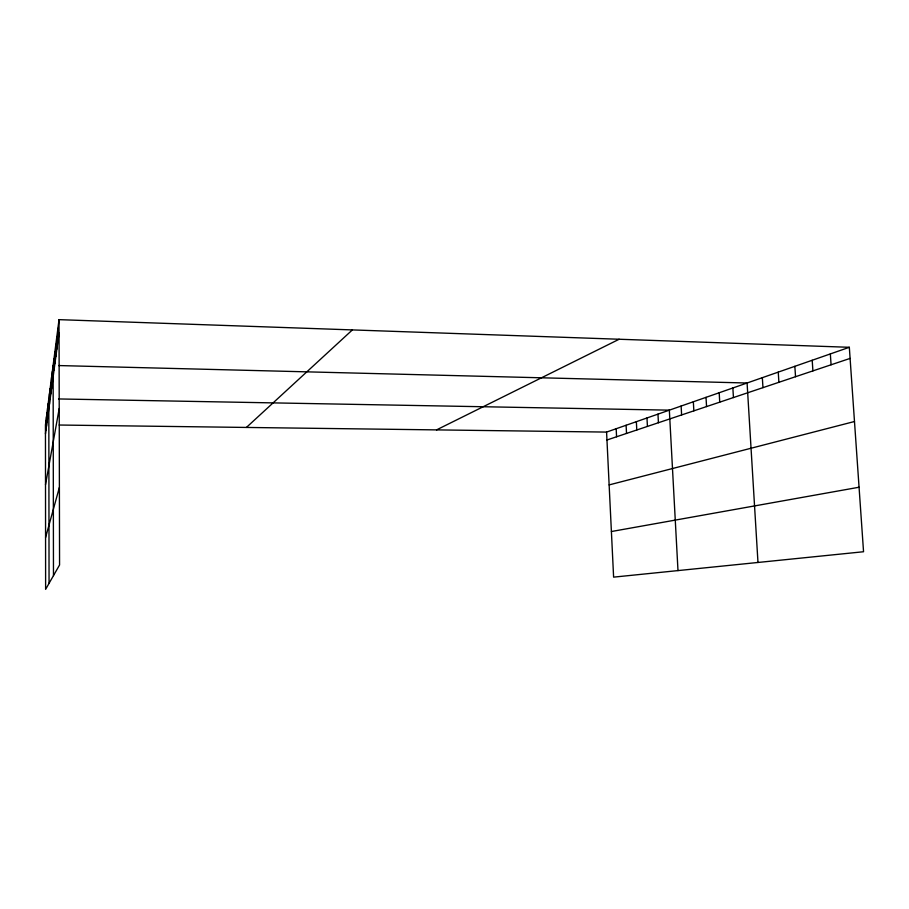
<?xml version="1.0" encoding="UTF-8"?>
<svg xmlns="http://www.w3.org/2000/svg" width="909" height="909" viewBox="0 0 909 909"><rect width="100%" height="100%" fill="white"/><g stroke="black" fill="none" stroke-linecap="round" stroke-linejoin="round"><path stroke-width="1.36" d="M59.028 319.65L45.45 424.844L45.62 589.35L59.562 564.966L59.028 319.65L849.324 347.295L863.55 551.74L613.609 577.135L606.576 432.082L849.324 347.295M45.461 433.82L59.051 332.955M45.507 484.702L59.221 408.516M45.564 537.571L59.392 487.394M246.419 427.435L352.385 329.91M436.547 429.889L619.154 339.239M606.962 440.001L850.097 358.407M609.144 484.906L854.483 421.515M611.405 531.526L859.062 487.235M59.176 425.026L606.576 432.082M58.562 398.949L669.342 410.152L677.989 570.591M58.665 365.554L747.084 383.007L757.981 562.466M830.337 353.919L831.076 364.793M812.203 360.259L812.907 370.895M794.852 366.316L795.534 376.724M778.252 372.122L778.899 382.303M762.344 377.678L762.958 387.654M732.859 387.973L733.438 397.563M719.189 392.745L719.735 402.164M706.02 397.347L706.554 406.584M693.34 401.767L693.851 410.845M681.125 406.039L681.614 414.947M657.968 414.129L658.423 422.73M646.981 417.97L647.424 426.423M636.368 421.674L636.789 429.991M626.108 425.253L626.517 433.445M616.177 428.718L616.575 436.774M57.903 328.319L57.926 341.261M56.847 336.523L56.869 349.136M55.847 344.306L55.869 356.601M54.892 351.692L54.915 363.68M53.983 358.725L54.006 370.418M53.12 365.407L53.472 575.613M52.324 371.599L52.336 382.78M51.552 377.519L51.574 388.45M50.824 383.178L50.847 393.881M50.131 388.597L50.143 399.074M49.461 393.79L49.472 404.05M48.813 398.767L49.052 583.339M48.2 403.551L48.211 413.413M47.609 408.141L47.62 417.81M47.041 412.561L47.041 422.049M46.484 416.811L46.495 426.116M45.961 420.901L45.973 430.048"/></g></svg>
